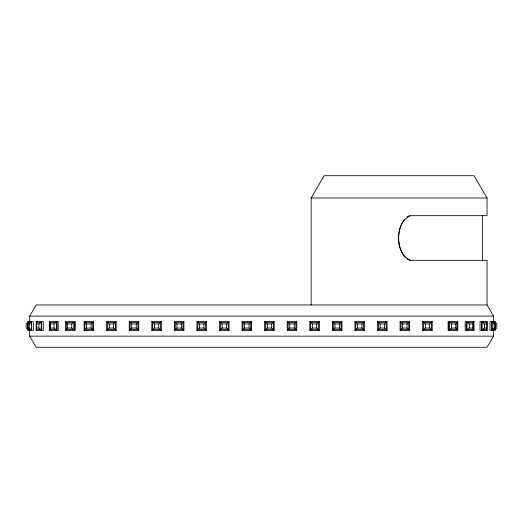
<?xml version="1.0" encoding="UTF-8"?>
<svg xmlns="http://www.w3.org/2000/svg" width="523" height="523" viewBox="0 0 523 523"><rect width="100%" height="100%" fill="white"/><g stroke="black" fill="none" stroke-linecap="round" stroke-linejoin="round"><path stroke-width="0.78" d="M36.192 330.425L36.708 329.601L36.381 328.065L36.708 322.449L36.192 321.625L43.311 321.625L43.311 330.425L36.192 330.425L36.192 321.625M487.155 330.425L486.638 329.601L486.965 323.985L486.638 322.449L487.155 321.625L480.036 321.625L480.036 330.425L487.155 330.425L487.155 321.625M49.345 321.612L50.483 323.972L50.483 328.052L49.345 330.412L58.216 330.412L58.216 321.612L49.345 321.612L49.345 330.412M473.995 330.412L472.864 328.052L472.864 323.972L473.995 321.612L465.13 321.612L465.13 330.412L473.995 330.412L473.995 321.612M28.889 330.425L29.131 329.601L28.052 328.065L28.052 323.985L29.131 322.449L28.889 321.625L33.348 321.625L33.348 330.425L28.889 330.425L28.889 328.823M494.457 330.425L494.215 329.601L495.294 328.065L495.294 323.985L494.215 322.449L494.457 321.625L489.999 321.625L489.999 330.425L494.457 330.425L494.457 328.823M29.693 321.704L29.693 316.088L36.198 304.948L487.05 304.948L493.549 316.088L493.549 321.704M311.139 304.948L311.139 197.995L324.142 175.715L474.047 175.715L487.05 197.995L487.05 215.679L410.457 215.679C395.506 222.523 395.663 246.248 405.292 257.584M493.549 330.529L493.549 336.145L487.05 347.285L36.198 347.285L29.693 336.145L29.693 330.529M404.207 219.405C396.074 231.258 395.741 253.648 410.457 260.317M65.538 321.612L67.532 323.972L67.532 328.052L65.538 330.412L65.538 321.612L75.24 321.612L75.24 330.412L65.538 330.412M457.802 330.412L455.808 328.052L455.808 323.972L457.802 321.612L457.802 330.412L448.1 330.412L448.1 321.612L457.802 321.612M27.739 322.207L26.15 323.744L26.15 327.823L27.739 329.359M495.261 329.359L496.85 327.823L496.85 323.744L495.261 322.207M84.085 330.412L86.648 328.052L91.067 328.052L93.63 330.412L93.63 321.612L84.085 321.612L84.085 330.412L93.63 330.412M84.085 321.612L86.648 323.972L91.067 323.972L93.63 321.612M106.659 330.412L109.222 328.052L113.641 328.052L116.204 330.412L116.204 321.612L106.659 321.612L106.659 330.412L116.204 330.412M106.659 321.612L109.222 323.972L113.641 323.972L116.204 321.612M129.233 330.412L131.789 328.052L136.215 328.052L138.772 330.412L138.772 321.612L129.233 321.612L129.233 330.412L138.772 330.412M129.233 321.612L131.789 323.972L136.215 323.972L138.772 321.612M151.801 330.412L154.363 328.052L158.783 328.052L161.346 330.412L161.346 321.612L151.801 321.612L151.801 330.412L161.346 330.412M151.801 321.612L154.363 323.972L158.783 323.972L161.346 321.612M174.375 330.412L176.937 328.052L181.357 328.052L183.919 330.412L183.919 321.612L174.375 321.612L174.375 330.412L183.919 330.412M174.375 321.612L176.937 323.972L181.357 323.972L183.919 321.612M196.949 330.412L199.505 328.052L203.931 328.052L206.487 330.412L206.487 321.612L196.949 321.612L196.949 330.412L206.487 330.412M196.949 321.612L199.505 323.972L203.931 323.972L206.487 321.612M219.516 330.412L222.079 328.052L226.498 328.052L229.061 330.412L229.061 321.612L219.516 321.612L219.516 330.412L229.061 330.412M219.516 321.612L222.079 323.972L226.498 323.972L229.061 321.612M242.09 330.412L244.653 328.052L249.072 328.052L251.635 330.412L251.635 321.612L242.09 321.612L242.09 330.412L251.635 330.412M242.09 321.612L244.653 323.972L249.072 323.972L251.635 321.612M264.664 330.412L267.22 328.052L271.646 328.052L274.202 330.412L274.202 321.612L264.664 321.612L264.664 330.412L274.202 330.412M264.664 321.612L267.22 323.972L271.646 323.972L274.202 321.612M287.232 330.412L289.794 328.052L294.214 328.052L296.776 330.412L296.776 321.612L287.232 321.612L287.232 330.412L296.776 330.412M287.232 321.612L289.794 323.972L294.214 323.972L296.776 321.612M309.806 330.412L312.368 328.052L316.788 328.052L319.35 330.412L319.35 321.612L309.806 321.612L309.806 330.412L319.35 330.412M309.806 321.612L312.368 323.972L316.788 323.972L319.35 321.612M332.38 330.412L334.936 328.052L339.362 328.052L341.918 330.412L341.918 321.612L332.38 321.612L332.38 330.412L341.918 330.412M332.38 321.612L334.936 323.972L339.362 323.972L341.918 321.612M354.947 330.412L357.51 328.052L361.929 328.052L364.492 330.412L364.492 321.612L354.947 321.612L354.947 330.412L364.492 330.412M354.947 321.612L357.51 323.972L361.929 323.972L364.492 321.612M377.521 330.412L380.084 328.052L384.503 328.052L387.066 330.412L387.066 321.612L377.521 321.612L377.521 330.412L387.066 330.412M377.521 321.612L380.084 323.972L384.503 323.972L387.066 321.612M400.095 330.412L402.651 328.052L407.077 328.052L409.633 330.412L409.633 321.612L400.095 321.612L400.095 330.412L409.633 330.412M400.095 321.612L402.651 323.972L407.077 323.972L409.633 321.612M422.662 330.412L425.225 328.052L429.645 328.052L432.207 330.412L432.207 321.612L422.662 321.612L422.662 330.412L432.207 330.412M422.662 321.612L425.225 323.972L429.645 323.972L432.207 321.612M28.052 323.985L29.242 323.985L31.223 322.449L31.465 321.625L31.465 330.425L31.223 322.449L29.131 322.449M495.294 328.065L494.098 328.065L492.117 329.601L491.882 330.425L491.882 321.625L492.117 329.601L494.215 329.601M67.532 323.972L71.769 323.972L74.678 321.612L74.678 330.412L71.769 328.052L67.532 328.052M455.808 328.052L451.571 328.052L448.662 330.412L448.662 321.612L451.571 323.972L455.808 323.972M36.381 323.985L38.937 323.985L41.716 321.625L41.716 330.425L38.937 328.065L36.381 328.065M486.965 328.065L484.403 328.065L481.624 330.425L481.624 321.625L484.403 323.985L486.965 323.985M50.483 323.972L54.059 323.972L57.066 321.612L57.066 330.412L54.059 328.052L50.483 328.052M472.864 328.052L469.281 328.052L466.281 330.412L466.281 321.612L469.281 323.972L472.864 323.972M406.914 216.914L409.869 215.679M311.139 197.995L487.05 197.995M29.693 316.088L493.549 316.088M29.693 321.384L27.739 321.384L27.739 330.183L29.046 330.183M493.307 321.384L495.261 321.384L495.261 330.183L493.954 330.183M486.638 322.449L482.141 322.449L482.141 329.601L486.638 329.601M494.215 322.449L492.117 322.449L494.098 323.985L495.294 323.985M28.052 328.065L29.242 328.065L31.223 329.601L29.131 329.601M29.693 336.145L493.549 336.145M406.914 259.075L409.869 260.317L487.05 260.317L487.05 304.948M494.457 321.625L494.457 323.227M494.098 323.985L494.098 328.065M484.403 323.985L484.403 328.065M482.631 215.679L482.631 260.317M469.281 323.972L469.281 328.052M451.571 323.972L451.571 328.052M429.645 323.972L429.645 328.052M425.225 323.972L425.225 328.052M407.077 323.972L407.077 328.052M402.651 323.972L402.651 328.052M384.503 323.972L384.503 328.052M380.084 323.972L380.084 328.052M361.929 323.972L361.929 328.052M357.51 323.972L357.51 328.052M339.362 323.972L339.362 328.052M334.936 323.972L334.936 328.052M316.788 323.972L316.788 328.052M312.368 323.972L312.368 328.052M294.214 323.972L294.214 328.052M289.794 323.972L289.794 328.052M271.646 323.972L271.646 328.052M267.22 323.972L267.22 328.052M249.072 323.972L249.072 328.052M244.653 323.972L244.653 328.052M226.498 323.972L226.498 328.052M222.079 323.972L222.079 328.052M203.931 323.972L203.931 328.052M199.505 323.972L199.505 328.052M181.357 323.972L181.357 328.052M176.937 323.972L176.937 328.052M158.783 323.972L158.783 328.052M154.363 323.972L154.363 328.052M136.215 323.972L136.215 328.052M131.789 323.972L131.789 328.052M113.641 323.972L113.641 328.052M109.222 323.972L109.222 328.052M91.067 323.972L91.067 328.052M86.648 323.972L86.648 328.052M71.769 323.972L71.769 328.052M54.059 323.972L54.059 328.052M38.937 323.985L38.937 328.065M29.242 323.985L29.242 328.065M28.889 321.625L28.889 323.227M56.347 322.436L50.071 322.436L50.071 329.588L56.347 329.588L56.347 322.436M73.828 322.436L66.395 322.436L66.395 329.588L73.828 329.588L73.828 322.436M92.734 322.436L84.981 322.436L84.981 329.588L92.734 329.588L92.734 322.436M115.308 322.436L107.555 322.436L107.555 329.588L115.308 329.588L115.308 322.436M137.882 322.436L130.122 322.436L130.122 329.588L137.882 329.588L137.882 322.436M160.45 322.436L152.696 322.436L152.696 329.588L160.45 329.588L160.45 322.436M183.024 322.436L175.27 322.436L175.27 329.588L183.024 329.588L183.024 322.436M205.598 322.436L197.838 322.436L197.838 329.588L205.598 329.588L205.598 322.436M228.165 322.436L220.412 322.436L220.412 329.588L228.165 329.588L228.165 322.436M250.739 322.436L242.986 322.436L242.986 329.588L250.739 329.588L250.739 322.436M273.313 322.436L265.553 322.436L265.553 329.588L273.313 329.588L273.313 322.436M295.881 322.436L288.127 322.436L288.127 329.588L295.881 329.588L295.881 322.436M318.455 322.436L310.695 322.436L310.695 329.588L318.455 329.588L318.455 322.436M341.029 322.436L333.269 322.436L333.269 329.588L341.029 329.588L341.029 322.436M363.596 322.436L355.843 322.436L355.843 329.588L363.596 329.588L363.596 322.436M386.17 322.436L378.41 322.436L378.41 329.588L386.17 329.588L386.17 322.436M408.744 322.436L400.984 322.436L400.984 329.588L408.744 329.588L408.744 322.436M431.312 322.436L423.558 322.436L423.558 329.588L431.312 329.588L431.312 322.436M456.952 322.436L449.519 322.436L449.519 329.588L456.952 329.588L456.952 322.436M473.276 322.436L467 322.436L467 329.588L473.276 329.588L473.276 322.436M41.199 322.449L36.708 322.449L36.708 329.601L41.199 329.601L41.199 322.449"/></g></svg>
